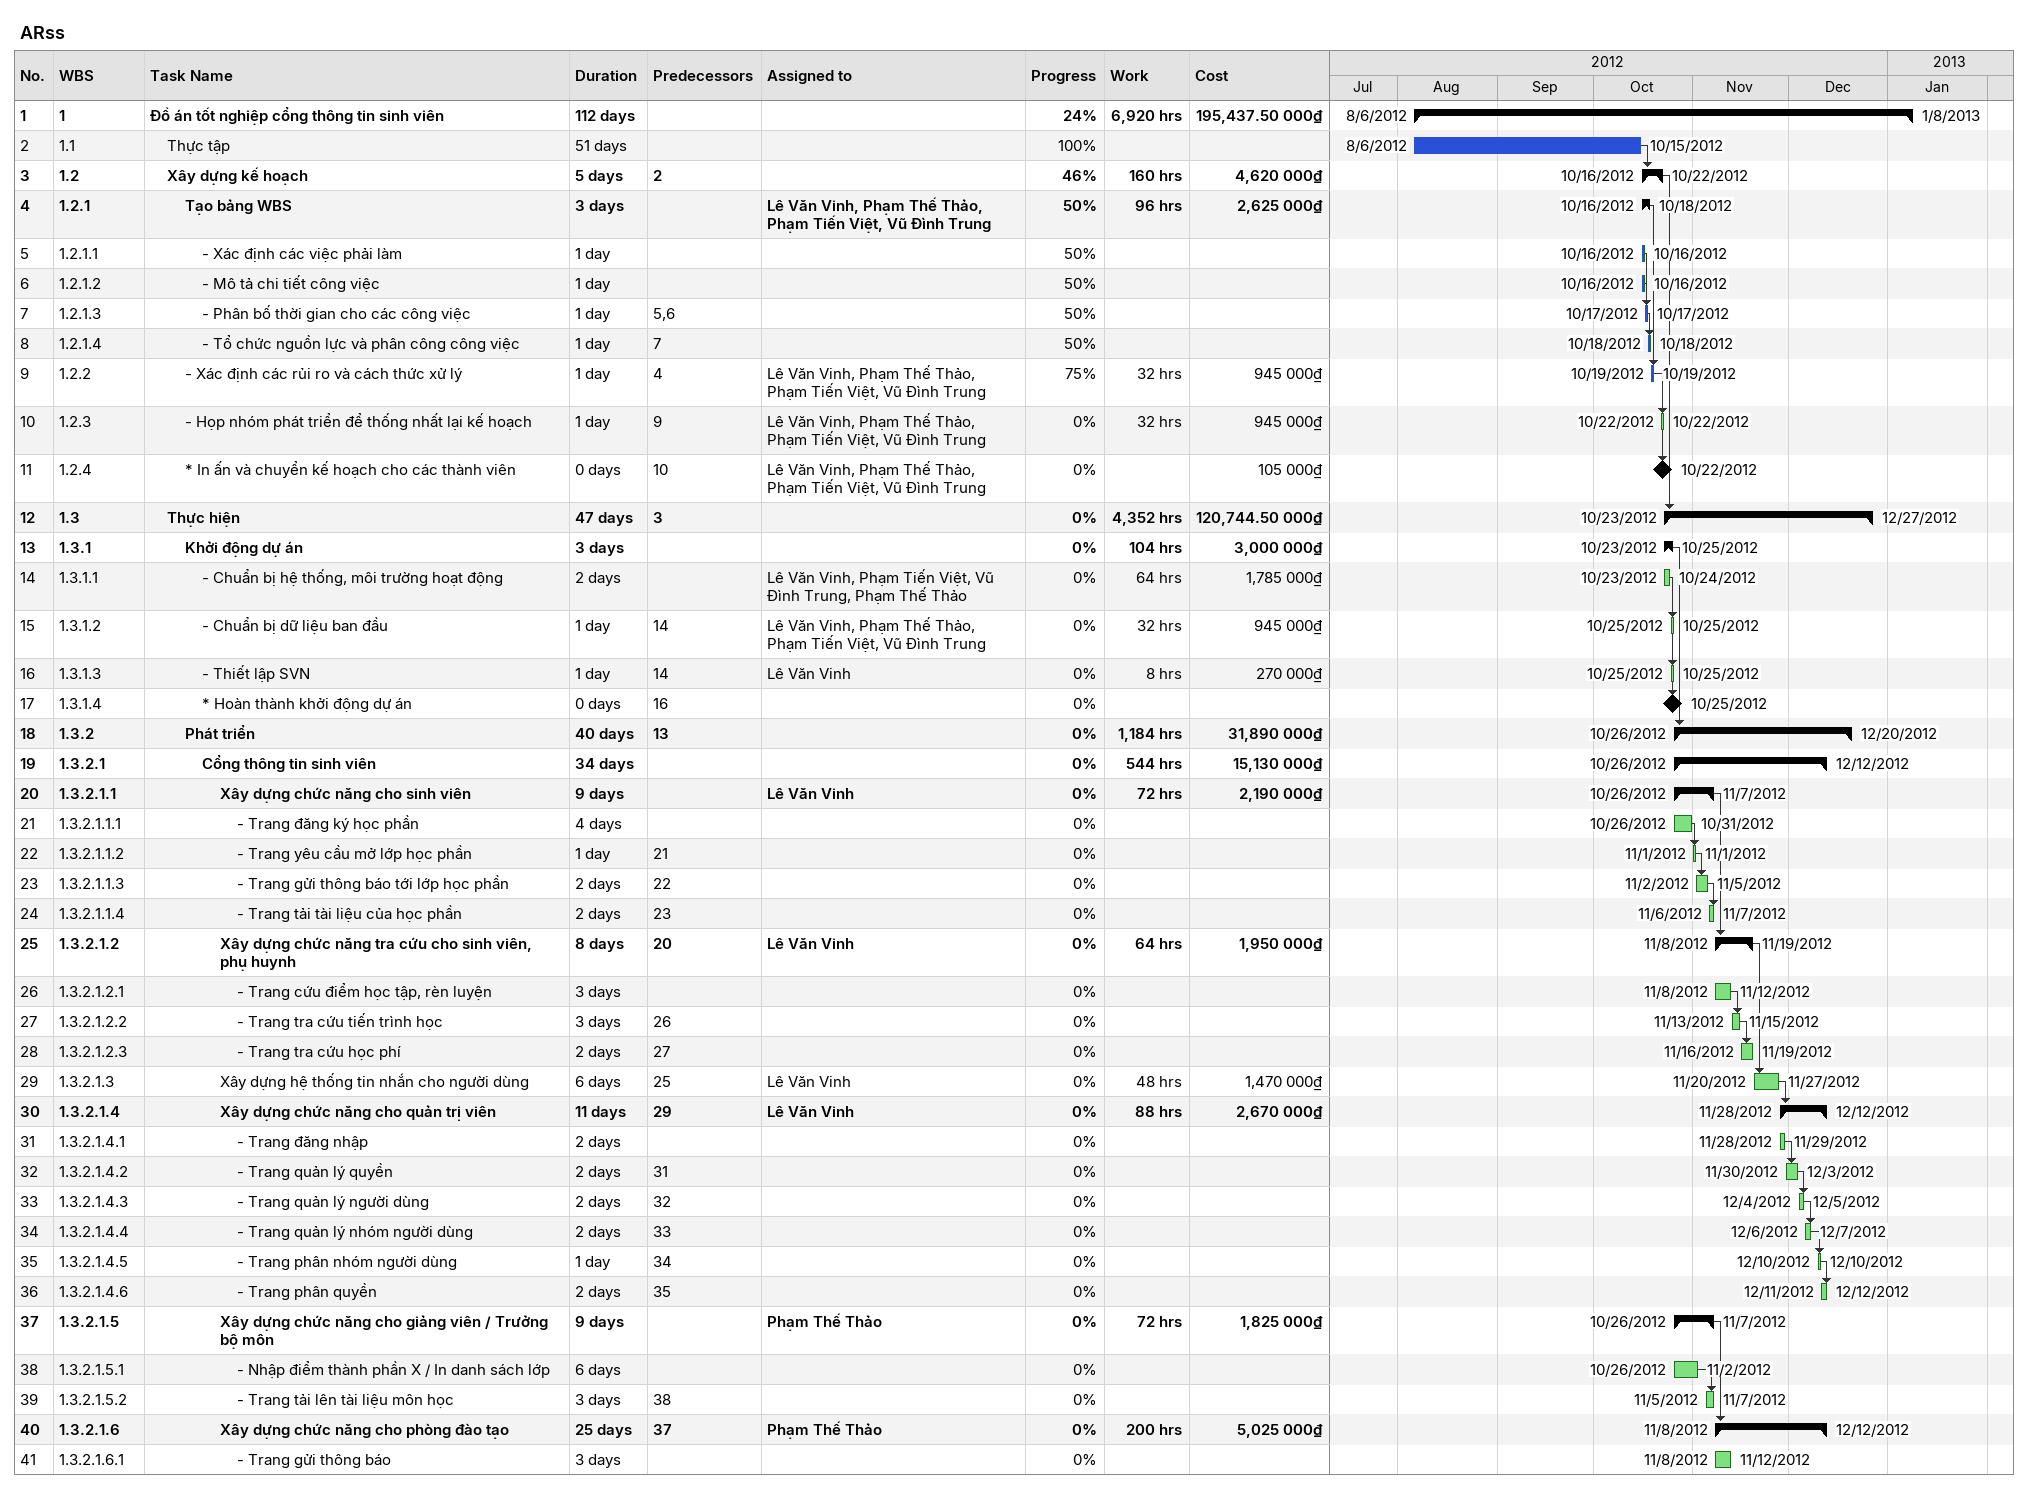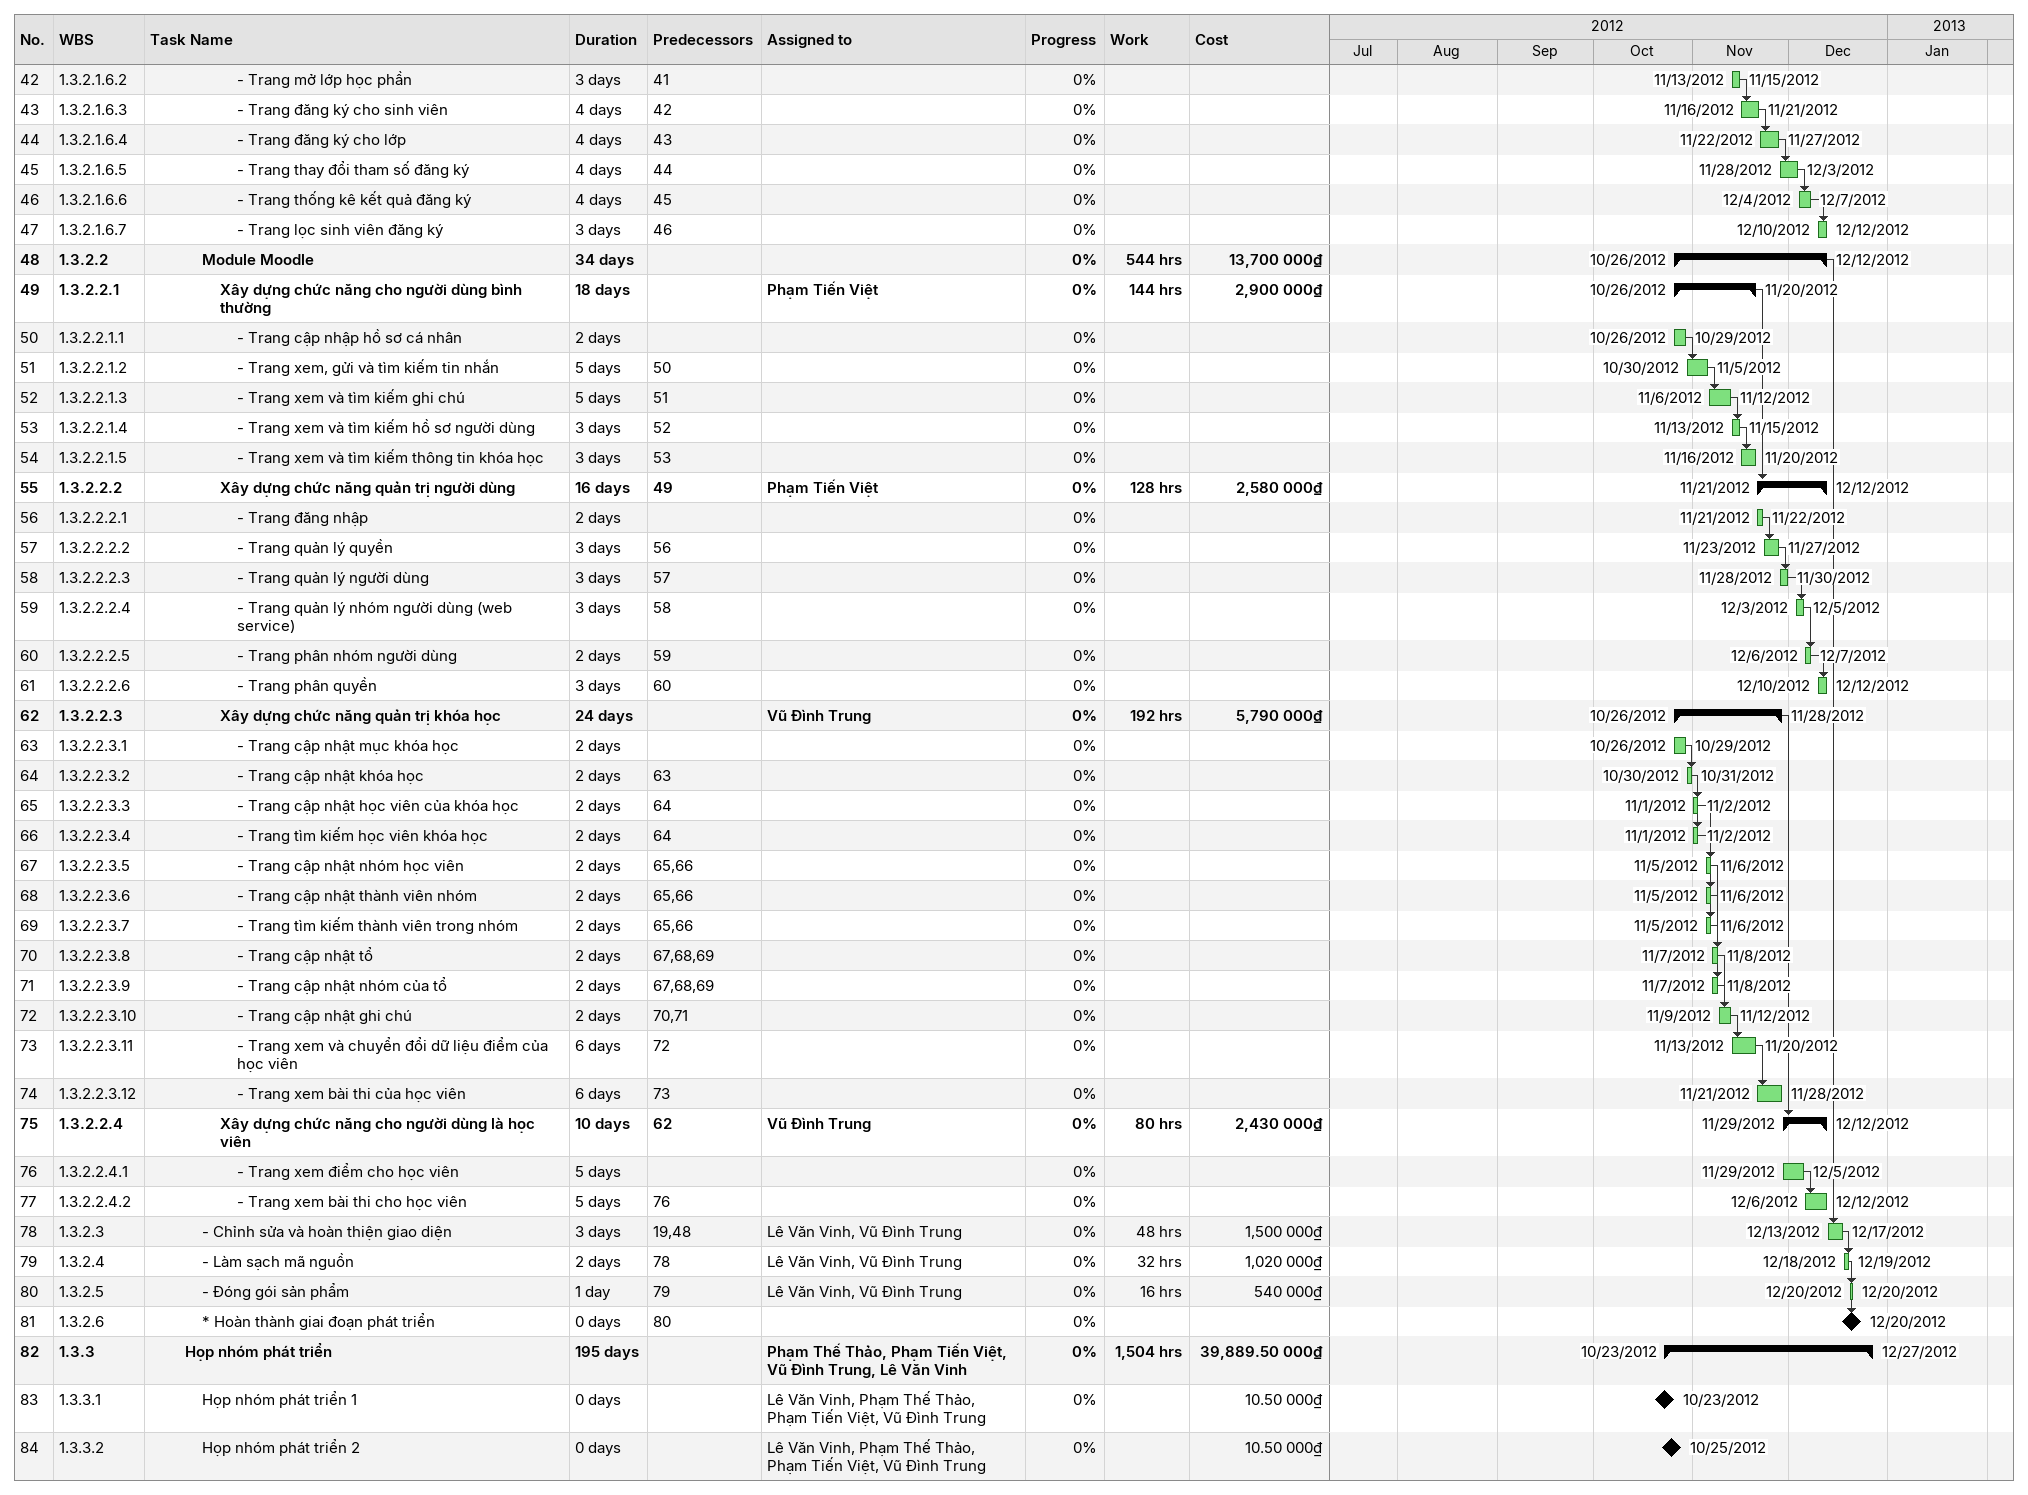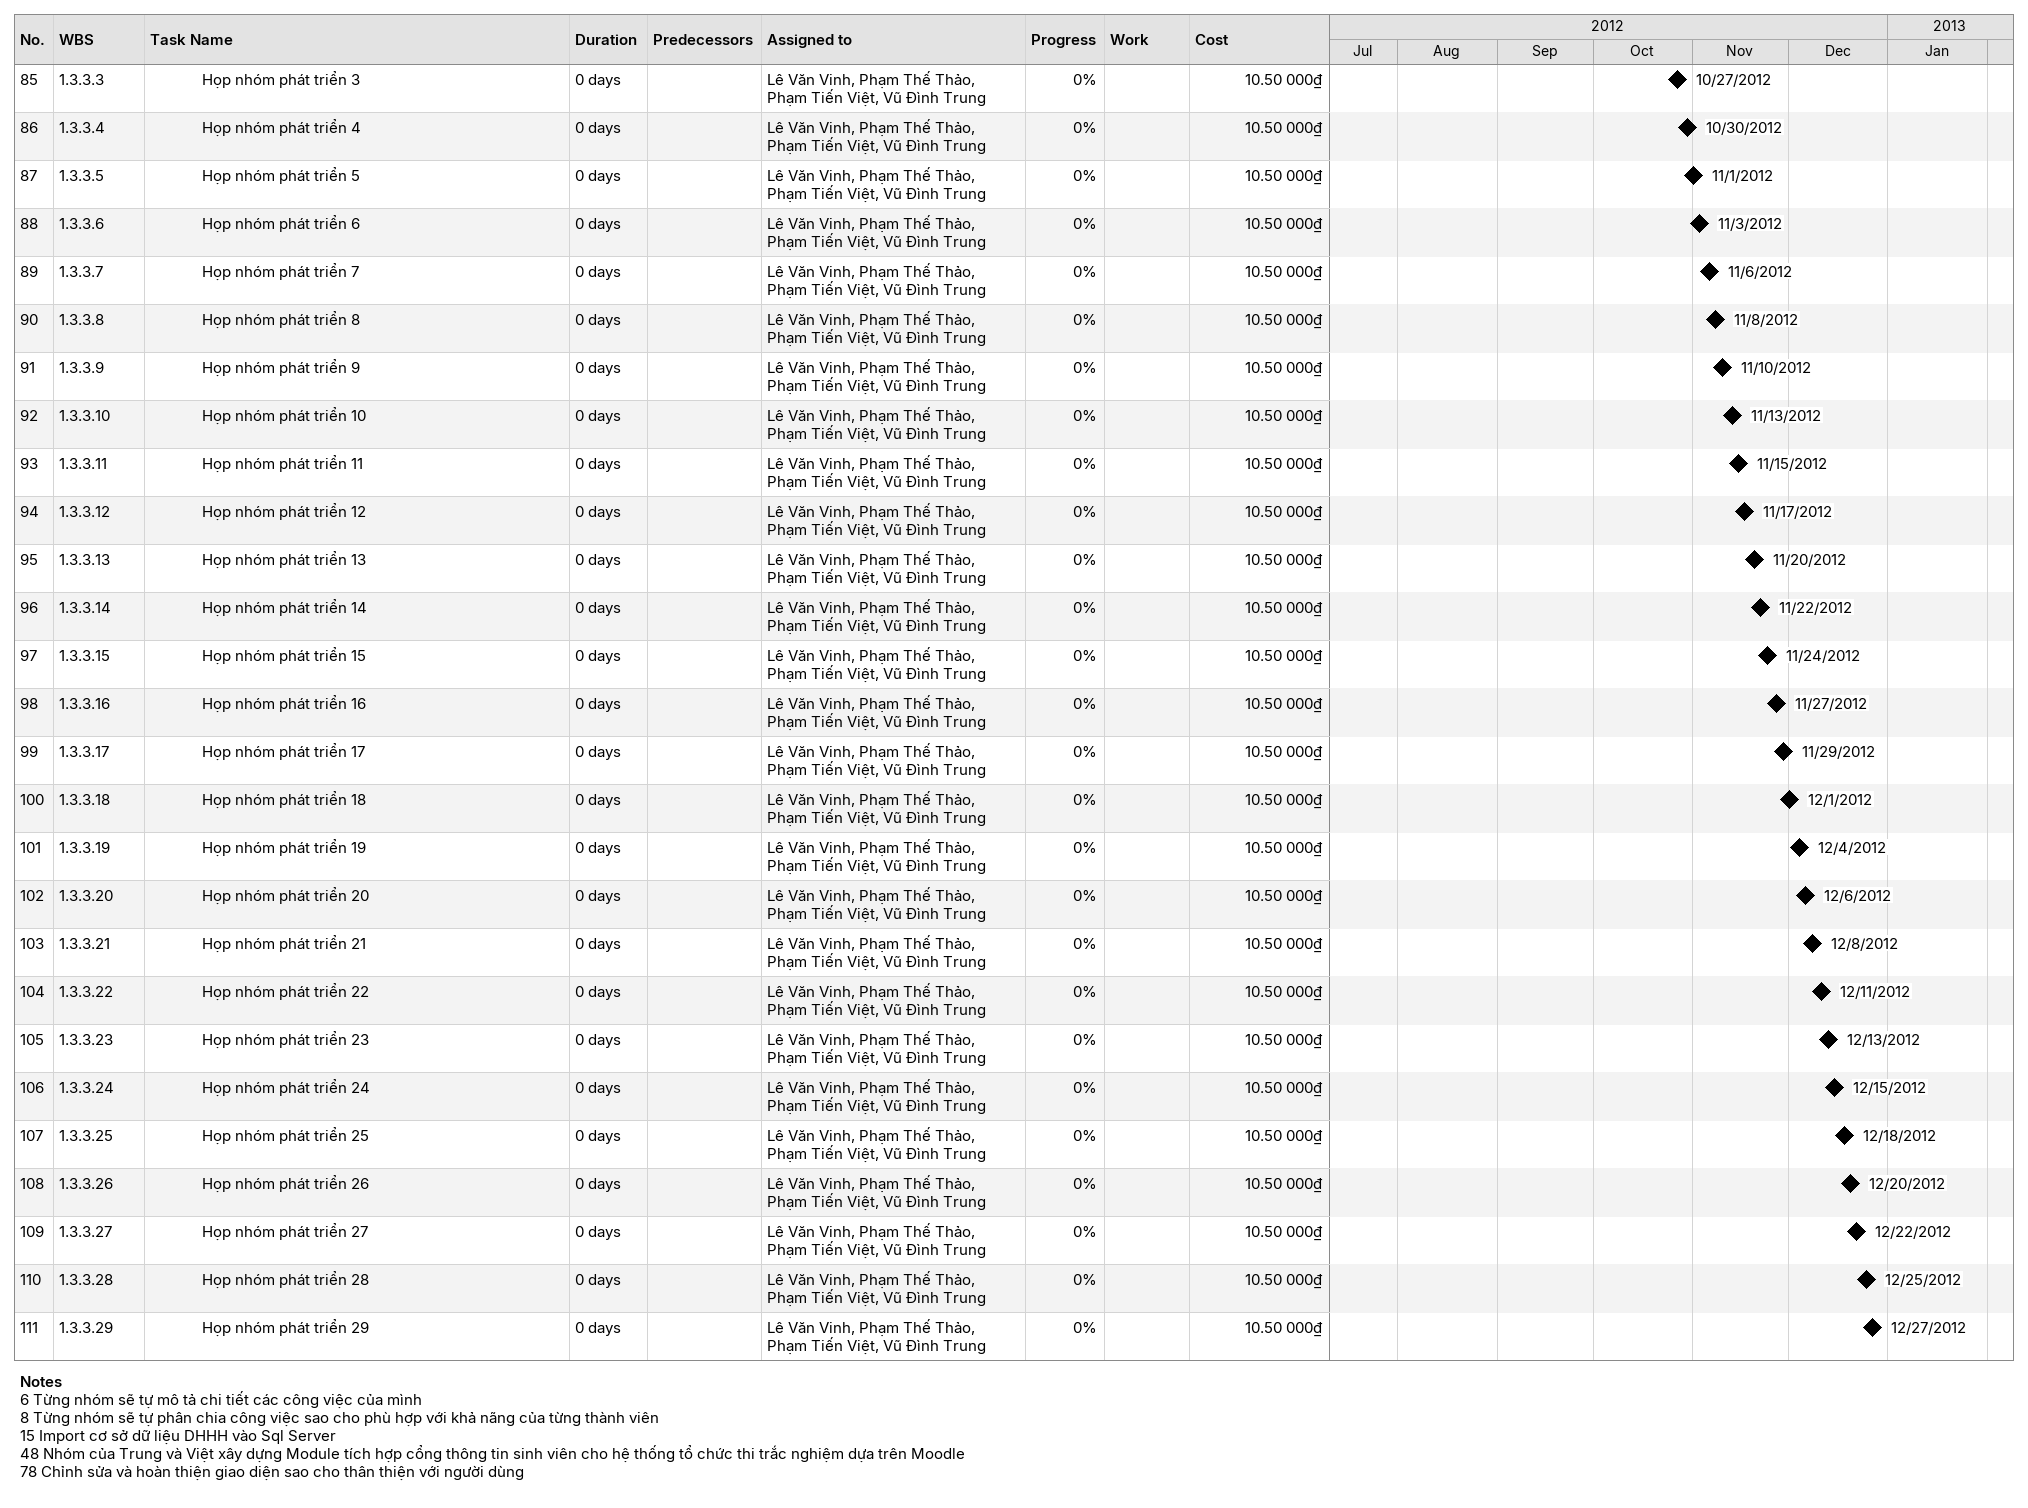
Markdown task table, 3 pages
ARss

| ID | WBS | Task | Duration | Start | Finish | Predecessors | Resources | % complete | Work (h) | Cost (000₫) |
|---|---|---|---|---|---|---|---|---|---|---|
| 1 | 1 | **Đồ án tốt nghiệp cổng thông tin sinh viên** | 112d | 2012-08-06 | 2013-01-08 |  |  | 24 | 6920 | 195437.50 |
| 2 | 1.1 | Thực tập | 51d | 2012-08-06 | 2012-10-15 |  |  | 100 |  |  |
| 3 | 1.2 | **Xây dựng kế hoạch** | 5d | 2012-10-16 | 2012-10-22 | 2 |  | 46 | 160 | 4620 |
| 4 | 1.2.1 | **Tạo bảng WBS** | 3d | 2012-10-16 | 2012-10-18 |  | Lê Văn Vinh, Phạm Thế Thảo, Phạm Tiến Việt, Vũ Đình Trung | 50 | 96 | 2625 |
| 5 | 1.2.1.1 | - Xác định các việc phải làm | 1d | 2012-10-16 | 2012-10-16 |  |  | 50 |  |  |
| 6 | 1.2.1.2 | - Mô tả chi tiết công việc | 1d | 2012-10-16 | 2012-10-16 |  |  | 50 |  |  |
| 7 | 1.2.1.3 | - Phân bố thời gian cho các công việc | 1d | 2012-10-17 | 2012-10-17 | 5, 6 |  | 50 |  |  |
| 8 | 1.2.1.4 | - Tổ chức nguồn lực và phân công công việc | 1d | 2012-10-18 | 2012-10-18 | 7 |  | 50 |  |  |
| 9 | 1.2.2 | - Xác định các rủi ro và cách thức xử lý | 1d | 2012-10-19 | 2012-10-19 | 4 | Lê Văn Vinh, Phạm Thế Thảo, Phạm Tiến Việt, Vũ Đình Trung | 75 | 32 | 945 |
| 10 | 1.2.3 | - Họp nhóm phát triển để thống nhất lại kế hoạch | 1d | 2012-10-22 | 2012-10-22 | 9 | Lê Văn Vinh, Phạm Thế Thảo, Phạm Tiến Việt, Vũ Đình Trung | 0 | 32 | 945 |
| 11 | 1.2.4 | * In ấn và chuyển kế hoạch cho các thành viên | 0d | 2012-10-22 | 2012-10-22 | 10 | Lê Văn Vinh, Phạm Thế Thảo, Phạm Tiến Việt, Vũ Đình Trung | 0 |  | 105 |
| 12 | 1.3 | **Thực hiện** | 47d | 2012-10-23 | 2012-12-27 | 3 |  | 0 | 4352 | 120744.50 |
| 13 | 1.3.1 | **Khởi động dự án** | 3d | 2012-10-23 | 2012-10-25 |  |  | 0 | 104 | 3000 |
| 14 | 1.3.1.1 | - Chuẩn bị hệ thống, môi trường hoạt động | 2d | 2012-10-23 | 2012-10-24 |  | Lê Văn Vinh, Phạm Tiến Việt, Vũ Đình Trung, Phạm Thế Thảo | 0 | 64 | 1785 |
| 15 | 1.3.1.2 | - Chuẩn bị dữ liệu ban đầu | 1d | 2012-10-25 | 2012-10-25 | 14 | Lê Văn Vinh, Phạm Thế Thảo, Phạm Tiến Việt, Vũ Đình Trung | 0 | 32 | 945 |
| 16 | 1.3.1.3 | - Thiết lập SVN | 1d | 2012-10-25 | 2012-10-25 | 14 | Lê Văn Vinh | 0 | 8 | 270 |
| 17 | 1.3.1.4 | * Hoàn thành khởi động dự án | 0d | 2012-10-25 | 2012-10-25 | 16 |  | 0 |  |  |
| 18 | 1.3.2 | **Phát triển** | 40d | 2012-10-26 | 2012-12-20 | 13 |  | 0 | 1184 | 31890 |
| 19 | 1.3.2.1 | **Cổng thông tin sinh viên** | 34d | 2012-10-26 | 2012-12-12 |  |  | 0 | 544 | 15130 |
| 20 | 1.3.2.1.1 | **Xây dựng chức năng cho sinh viên** | 9d | 2012-10-26 | 2012-11-07 |  | Lê Văn Vinh | 0 | 72 | 2190 |
| 21 | 1.3.2.1.1.1 | - Trang đăng ký học phần | 4d | 2012-10-26 | 2012-10-31 |  |  | 0 |  |  |
| 22 | 1.3.2.1.1.2 | - Trang yêu cầu mở lớp học phần | 1d | 2012-11-01 | 2012-11-01 | 21 |  | 0 |  |  |
| 23 | 1.3.2.1.1.3 | - Trang gửi thông báo tới lớp học phần | 2d | 2012-11-02 | 2012-11-05 | 22 |  | 0 |  |  |
| 24 | 1.3.2.1.1.4 | - Trang tải tài liệu của học phần | 2d | 2012-11-06 | 2012-11-07 | 23 |  | 0 |  |  |
| 25 | 1.3.2.1.2 | **Xây dựng chức năng tra cứu cho sinh viên, phụ huynh** | 8d | 2012-11-08 | 2012-11-19 | 20 | Lê Văn Vinh | 0 | 64 | 1950 |
| 26 | 1.3.2.1.2.1 | - Trang cứu điểm học tập, rèn luyện | 3d | 2012-11-08 | 2012-11-12 |  |  | 0 |  |  |
| 27 | 1.3.2.1.2.2 | - Trang tra cứu tiến trình học | 3d | 2012-11-13 | 2012-11-15 | 26 |  | 0 |  |  |
| 28 | 1.3.2.1.2.3 | - Trang tra cứu học phí | 2d | 2012-11-16 | 2012-11-19 | 27 |  | 0 |  |  |
| 29 | 1.3.2.1.3 | Xây dựng hệ thống tin nhắn cho người dùng | 6d | 2012-11-20 | 2012-11-27 | 25 | Lê Văn Vinh | 0 | 48 | 1470 |
| 30 | 1.3.2.1.4 | **Xây dựng chức năng cho quản trị viên** | 11d | 2012-11-28 | 2012-12-12 | 29 | Lê Văn Vinh | 0 | 88 | 2670 |
| 31 | 1.3.2.1.4.1 | - Trang đăng nhập | 2d | 2012-11-28 | 2012-11-29 |  |  | 0 |  |  |
| 32 | 1.3.2.1.4.2 | - Trang quản lý quyền | 2d | 2012-11-30 | 2012-12-03 | 31 |  | 0 |  |  |
| 33 | 1.3.2.1.4.3 | - Trang quản lý người dùng | 2d | 2012-12-04 | 2012-12-05 | 32 |  | 0 |  |  |
| 34 | 1.3.2.1.4.4 | - Trang quản lý nhóm người dùng | 2d | 2012-12-06 | 2012-12-07 | 33 |  | 0 |  |  |
| 35 | 1.3.2.1.4.5 | - Trang phân nhóm người dùng | 1d | 2012-12-10 | 2012-12-10 | 34 |  | 0 |  |  |
| 36 | 1.3.2.1.4.6 | - Trang phân quyền | 2d | 2012-12-11 | 2012-12-12 | 35 |  | 0 |  |  |
| 37 | 1.3.2.1.5 | **Xây dựng chức năng cho giảng viên / Trưởng bộ môn** | 9d | 2012-10-26 | 2012-11-07 |  | Phạm Thế Thảo | 0 | 72 | 1825 |
| 38 | 1.3.2.1.5.1 | - Nhập điểm thành phần X / In danh sách lớp | 6d | 2012-10-26 | 2012-11-02 |  |  | 0 |  |  |
| 39 | 1.3.2.1.5.2 | - Trang tải lên tài liệu môn học | 3d | 2012-11-05 | 2012-11-07 | 38 |  | 0 |  |  |
| 40 | 1.3.2.1.6 | **Xây dựng chức năng cho phòng đào tạo** | 25d | 2012-11-08 | 2012-12-12 | 37 | Phạm Thế Thảo | 0 | 200 | 5025 |
| 41 | 1.3.2.1.6.1 | - Trang gửi thông báo | 3d | 2012-11-08 | 2012-11-12 |  |  | 0 |  |  |
| 42 | 1.3.2.1.6.2 | - Trang mở lớp học phần | 3d | 2012-11-13 | 2012-11-15 | 41 |  | 0 |  |  |
| 43 | 1.3.2.1.6.3 | - Trang đăng ký cho sinh viên | 4d | 2012-11-16 | 2012-11-21 | 42 |  | 0 |  |  |
| 44 | 1.3.2.1.6.4 | - Trang đăng ký cho lớp | 4d | 2012-11-22 | 2012-11-27 | 43 |  | 0 |  |  |
| 45 | 1.3.2.1.6.5 | - Trang thay đổi tham số đăng ký | 4d | 2012-11-28 | 2012-12-03 | 44 |  | 0 |  |  |
| 46 | 1.3.2.1.6.6 | - Trang thống kê kết quả đăng ký | 4d | 2012-12-04 | 2012-12-07 | 45 |  | 0 |  |  |
| 47 | 1.3.2.1.6.7 | - Trang lọc sinh viên đăng ký | 3d | 2012-12-10 | 2012-12-12 | 46 |  | 0 |  |  |
| 48 | 1.3.2.2 | **Module Moodle** | 34d | 2012-10-26 | 2012-12-12 |  |  | 0 | 544 | 13700 |
| 49 | 1.3.2.2.1 | **Xây dựng chức năng cho người dùng bình thường** | 18d | 2012-10-26 | 2012-11-20 |  | Phạm Tiến Việt | 0 | 144 | 2900 |
| 50 | 1.3.2.2.1.1 | - Trang cập nhập hồ sơ cá nhân | 2d | 2012-10-26 | 2012-10-29 |  |  | 0 |  |  |
| 51 | 1.3.2.2.1.2 | - Trang xem, gửi và tìm kiếm tin nhắn | 5d | 2012-10-30 | 2012-11-05 | 50 |  | 0 |  |  |
| 52 | 1.3.2.2.1.3 | - Trang xem và tìm kiếm ghi chú | 5d | 2012-11-06 | 2012-11-12 | 51 |  | 0 |  |  |
| 53 | 1.3.2.2.1.4 | - Trang xem và tìm kiếm hồ sơ người dùng | 3d | 2012-11-13 | 2012-11-15 | 52 |  | 0 |  |  |
| 54 | 1.3.2.2.1.5 | - Trang xem và tìm kiếm thông tin khóa học | 3d | 2012-11-16 | 2012-11-20 | 53 |  | 0 |  |  |
| 55 | 1.3.2.2.2 | **Xây dựng chức năng quản trị người dùng** | 16d | 2012-11-21 | 2012-12-12 | 49 | Phạm Tiến Việt | 0 | 128 | 2580 |
| 56 | 1.3.2.2.2.1 | - Trang đăng nhập | 2d | 2012-11-21 | 2012-11-22 |  |  | 0 |  |  |
| 57 | 1.3.2.2.2.2 | - Trang quản lý quyền | 3d | 2012-11-23 | 2012-11-27 | 56 |  | 0 |  |  |
| 58 | 1.3.2.2.2.3 | - Trang quản lý người dùng | 3d | 2012-11-28 | 2012-11-30 | 57 |  | 0 |  |  |
| 59 | 1.3.2.2.2.4 | - Trang quản lý nhóm người dùng (web service) | 3d | 2012-12-03 | 2012-12-05 | 58 |  | 0 |  |  |
| 60 | 1.3.2.2.2.5 | - Trang phân nhóm người dùng | 2d | 2012-12-06 | 2012-12-07 | 59 |  | 0 |  |  |
| 61 | 1.3.2.2.2.6 | - Trang phân quyền | 3d | 2012-12-10 | 2012-12-12 | 60 |  | 0 |  |  |
| 62 | 1.3.2.2.3 | **Xây dựng chức năng quản trị khóa học** | 24d | 2012-10-26 | 2012-11-28 |  | Vũ Đình Trung | 0 | 192 | 5790 |
| 63 | 1.3.2.2.3.1 | - Trang cập nhật mục khóa học | 2d | 2012-10-26 | 2012-10-29 |  |  | 0 |  |  |
| 64 | 1.3.2.2.3.2 | - Trang cập nhật khóa học | 2d | 2012-10-30 | 2012-10-31 | 63 |  | 0 |  |  |
| 65 | 1.3.2.2.3.3 | - Trang cập nhật học viên của khóa học | 2d | 2012-11-01 | 2012-11-02 | 64 |  | 0 |  |  |
| 66 | 1.3.2.2.3.4 | - Trang tìm kiếm học viên khóa học | 2d | 2012-11-01 | 2012-11-02 | 64 |  | 0 |  |  |
| 67 | 1.3.2.2.3.5 | - Trang cập nhật nhóm học viên | 2d | 2012-11-05 | 2012-11-06 | 65, 66 |  | 0 |  |  |
| 68 | 1.3.2.2.3.6 | - Trang cập nhật thành viên nhóm | 2d | 2012-11-05 | 2012-11-06 | 65, 66 |  | 0 |  |  |
| 69 | 1.3.2.2.3.7 | - Trang tìm kiếm thành viên trong nhóm | 2d | 2012-11-05 | 2012-11-06 | 65, 66 |  | 0 |  |  |
| 70 | 1.3.2.2.3.8 | - Trang cập nhật tổ | 2d | 2012-11-07 | 2012-11-08 | 67, 68, 69 |  | 0 |  |  |
| 71 | 1.3.2.2.3.9 | - Trang cập nhật nhóm của tổ | 2d | 2012-11-07 | 2012-11-08 | 67, 68, 69 |  | 0 |  |  |
| 72 | 1.3.2.2.3.10 | - Trang cập nhật ghi chú | 2d | 2012-11-09 | 2012-11-12 | 70, 71 |  | 0 |  |  |
| 73 | 1.3.2.2.3.11 | - Trang xem và chuyển đổi dữ liệu điểm của học viên | 6d | 2012-11-13 | 2012-11-20 | 72 |  | 0 |  |  |
| 74 | 1.3.2.2.3.12 | - Trang xem bài thi của học viên | 6d | 2012-11-21 | 2012-11-28 | 73 |  | 0 |  |  |
| 75 | 1.3.2.2.4 | **Xây dựng chức năng cho người dùng là học viên** | 10d | 2012-11-29 | 2012-12-12 | 62 | Vũ Đình Trung | 0 | 80 | 2430 |
| 76 | 1.3.2.2.4.1 | - Trang xem điểm cho học viên | 5d | 2012-11-29 | 2012-12-05 |  |  | 0 |  |  |
| 77 | 1.3.2.2.4.2 | - Trang xem bài thi cho học viên | 5d | 2012-12-06 | 2012-12-12 | 76 |  | 0 |  |  |
| 78 | 1.3.2.3 | - Chỉnh sửa và hoàn thiện giao diện | 3d | 2012-12-13 | 2012-12-17 | 19, 48 | Lê Văn Vinh, Vũ Đình Trung | 0 | 48 | 1500 |
| 79 | 1.3.2.4 | - Làm sạch mã nguồn | 2d | 2012-12-18 | 2012-12-19 | 78 | Lê Văn Vinh, Vũ Đình Trung | 0 | 32 | 1020 |
| 80 | 1.3.2.5 | - Đóng gói sản phẩm | 1d | 2012-12-20 | 2012-12-20 | 79 | Lê Văn Vinh, Vũ Đình Trung | 0 | 16 | 540 |
| 81 | 1.3.2.6 | * Hoàn thành giai đoạn phát triển | 0d | 2012-12-20 | 2012-12-20 | 80 |  | 0 |  |  |
| 82 | 1.3.3 | **Họp nhóm phát triển** | 195d | 2012-10-23 | 2012-12-27 |  | Phạm Thế Thảo, Phạm Tiến Việt, Vũ Đình Trung, Lê Văn Vinh | 0 | 1504 | 39889.50 |
| 83 | 1.3.3.1 | Họp nhóm phát triển 1 | 0d | 2012-10-23 | 2012-10-23 |  | Lê Văn Vinh, Phạm Thế Thảo, Phạm Tiến Việt, Vũ Đình Trung | 0 |  | 10.50 |
| 84 | 1.3.3.2 | Họp nhóm phát triển 2 | 0d | 2012-10-25 | 2012-10-25 |  | Lê Văn Vinh, Phạm Thế Thảo, Phạm Tiến Việt, Vũ Đình Trung | 0 |  | 10.50 |
| 85 | 1.3.3.3 | Họp nhóm phát triển 3 | 0d | 2012-10-27 | 2012-10-27 |  | Lê Văn Vinh, Phạm Thế Thảo, Phạm Tiến Việt, Vũ Đình Trung | 0 |  | 10.50 |
| 86 | 1.3.3.4 | Họp nhóm phát triển 4 | 0d | 2012-10-30 | 2012-10-30 |  | Lê Văn Vinh, Phạm Thế Thảo, Phạm Tiến Việt, Vũ Đình Trung | 0 |  | 10.50 |
| 87 | 1.3.3.5 | Họp nhóm phát triển 5 | 0d | 2012-11-01 | 2012-11-01 |  | Lê Văn Vinh, Phạm Thế Thảo, Phạm Tiến Việt, Vũ Đình Trung | 0 |  | 10.50 |
| 88 | 1.3.3.6 | Họp nhóm phát triển 6 | 0d | 2012-11-03 | 2012-11-03 |  | Lê Văn Vinh, Phạm Thế Thảo, Phạm Tiến Việt, Vũ Đình Trung | 0 |  | 10.50 |
| 89 | 1.3.3.7 | Họp nhóm phát triển 7 | 0d | 2012-11-06 | 2012-11-06 |  | Lê Văn Vinh, Phạm Thế Thảo, Phạm Tiến Việt, Vũ Đình Trung | 0 |  | 10.50 |
| 90 | 1.3.3.8 | Họp nhóm phát triển 8 | 0d | 2012-11-08 | 2012-11-08 |  | Lê Văn Vinh, Phạm Thế Thảo, Phạm Tiến Việt, Vũ Đình Trung | 0 |  | 10.50 |
| 91 | 1.3.3.9 | Họp nhóm phát triển 9 | 0d | 2012-11-10 | 2012-11-10 |  | Lê Văn Vinh, Phạm Thế Thảo, Phạm Tiến Việt, Vũ Đình Trung | 0 |  | 10.50 |
| 92 | 1.3.3.10 | Họp nhóm phát triển 10 | 0d | 2012-11-13 | 2012-11-13 |  | Lê Văn Vinh, Phạm Thế Thảo, Phạm Tiến Việt, Vũ Đình Trung | 0 |  | 10.50 |
| 93 | 1.3.3.11 | Họp nhóm phát triển 11 | 0d | 2012-11-15 | 2012-11-15 |  | Lê Văn Vinh, Phạm Thế Thảo, Phạm Tiến Việt, Vũ Đình Trung | 0 |  | 10.50 |
| 94 | 1.3.3.12 | Họp nhóm phát triển 12 | 0d | 2012-11-17 | 2012-11-17 |  | Lê Văn Vinh, Phạm Thế Thảo, Phạm Tiến Việt, Vũ Đình Trung | 0 |  | 10.50 |
| 95 | 1.3.3.13 | Họp nhóm phát triển 13 | 0d | 2012-11-20 | 2012-11-20 |  | Lê Văn Vinh, Phạm Thế Thảo, Phạm Tiến Việt, Vũ Đình Trung | 0 |  | 10.50 |
| 96 | 1.3.3.14 | Họp nhóm phát triển 14 | 0d | 2012-11-22 | 2012-11-22 |  | Lê Văn Vinh, Phạm Thế Thảo, Phạm Tiến Việt, Vũ Đình Trung | 0 |  | 10.50 |
| 97 | 1.3.3.15 | Họp nhóm phát triển 15 | 0d | 2012-11-24 | 2012-11-24 |  | Lê Văn Vinh, Phạm Thế Thảo, Phạm Tiến Việt, Vũ Đình Trung | 0 |  | 10.50 |
| 98 | 1.3.3.16 | Họp nhóm phát triển 16 | 0d | 2012-11-27 | 2012-11-27 |  | Lê Văn Vinh, Phạm Thế Thảo, Phạm Tiến Việt, Vũ Đình Trung | 0 |  | 10.50 |
| 99 | 1.3.3.17 | Họp nhóm phát triển 17 | 0d | 2012-11-29 | 2012-11-29 |  | Lê Văn Vinh, Phạm Thế Thảo, Phạm Tiến Việt, Vũ Đình Trung | 0 |  | 10.50 |
| 100 | 1.3.3.18 | Họp nhóm phát triển 18 | 0d | 2012-12-01 | 2012-12-01 |  | Lê Văn Vinh, Phạm Thế Thảo, Phạm Tiến Việt, Vũ Đình Trung | 0 |  | 10.50 |
| 101 | 1.3.3.19 | Họp nhóm phát triển 19 | 0d | 2012-12-04 | 2012-12-04 |  | Lê Văn Vinh, Phạm Thế Thảo, Phạm Tiến Việt, Vũ Đình Trung | 0 |  | 10.50 |
| 102 | 1.3.3.20 | Họp nhóm phát triển 20 | 0d | 2012-12-06 | 2012-12-06 |  | Lê Văn Vinh, Phạm Thế Thảo, Phạm Tiến Việt, Vũ Đình Trung | 0 |  | 10.50 |
| 103 | 1.3.3.21 | Họp nhóm phát triển 21 | 0d | 2012-12-08 | 2012-12-08 |  | Lê Văn Vinh, Phạm Thế Thảo, Phạm Tiến Việt, Vũ Đình Trung | 0 |  | 10.50 |
| 104 | 1.3.3.22 | Họp nhóm phát triển 22 | 0d | 2012-12-11 | 2012-12-11 |  | Lê Văn Vinh, Phạm Thế Thảo, Phạm Tiến Việt, Vũ Đình Trung | 0 |  | 10.50 |
| 105 | 1.3.3.23 | Họp nhóm phát triển 23 | 0d | 2012-12-13 | 2012-12-13 |  | Lê Văn Vinh, Phạm Thế Thảo, Phạm Tiến Việt, Vũ Đình Trung | 0 |  | 10.50 |
| 106 | 1.3.3.24 | Họp nhóm phát triển 24 | 0d | 2012-12-15 | 2012-12-15 |  | Lê Văn Vinh, Phạm Thế Thảo, Phạm Tiến Việt, Vũ Đình Trung | 0 |  | 10.50 |
| 107 | 1.3.3.25 | Họp nhóm phát triển 25 | 0d | 2012-12-18 | 2012-12-18 |  | Lê Văn Vinh, Phạm Thế Thảo, Phạm Tiến Việt, Vũ Đình Trung | 0 |  | 10.50 |
| 108 | 1.3.3.26 | Họp nhóm phát triển 26 | 0d | 2012-12-20 | 2012-12-20 |  | Lê Văn Vinh, Phạm Thế Thảo, Phạm Tiến Việt, Vũ Đình Trung | 0 |  | 10.50 |
| 109 | 1.3.3.27 | Họp nhóm phát triển 27 | 0d | 2012-12-22 | 2012-12-22 |  | Lê Văn Vinh, Phạm Thế Thảo, Phạm Tiến Việt, Vũ Đình Trung | 0 |  | 10.50 |
| 110 | 1.3.3.28 | Họp nhóm phát triển 28 | 0d | 2012-12-25 | 2012-12-25 |  | Lê Văn Vinh, Phạm Thế Thảo, Phạm Tiến Việt, Vũ Đình Trung | 0 |  | 10.50 |
| 111 | 1.3.3.29 | Họp nhóm phát triển 29 | 0d | 2012-12-27 | 2012-12-27 |  | Lê Văn Vinh, Phạm Thế Thảo, Phạm Tiến Việt, Vũ Đình Trung | 0 |  | 10.50 |

Notes
- 6: Từng nhóm sẽ tự mô tả chi tiết các công việc của mình
- 8: Từng nhóm sẽ tự phân chia công việc sao cho phù hợp với khả nãng của từng thành viên
- 15: Import cơ sở dữ liệu DHHH vào Sql Server
- 48: Nhóm của Trung và Việt xây dựng Module tích hợp cổng thông tin sinh viên cho hệ thống tổ chức thi trắc nghiệm dựa trên Moodle
- 78: Chỉnh sửa và hoàn thiện giao diện sao cho thân thiện với người dùng
